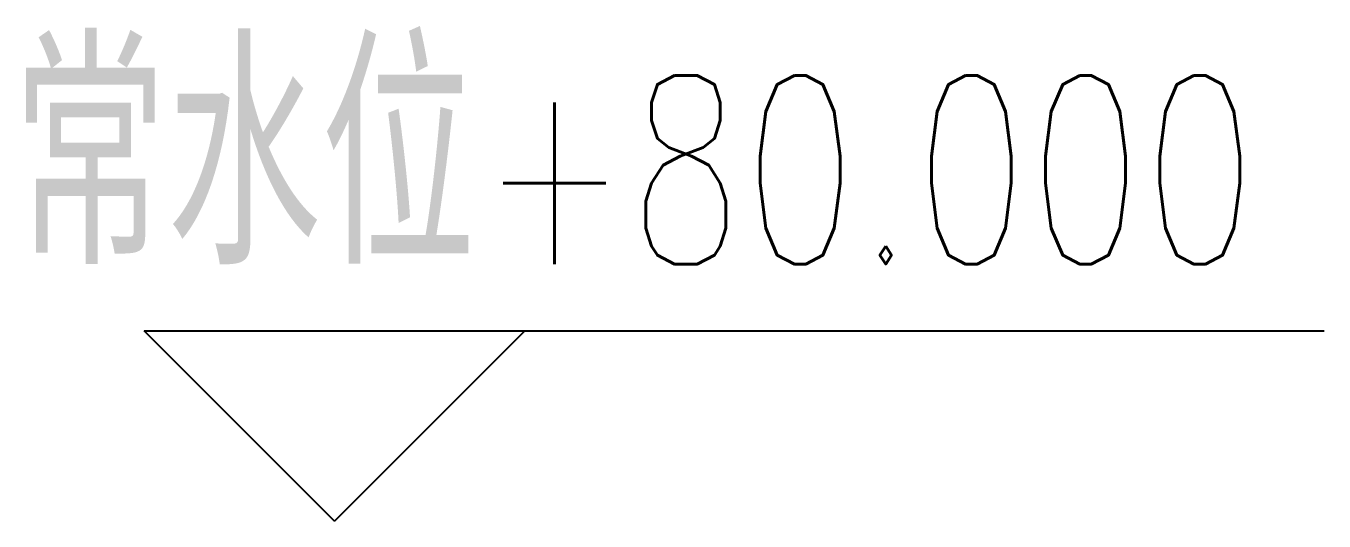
# Model space of a CAD drawing. Extents: x 833816 to 4746262, y -3629782 to -1973088.
# Drawn here: x 1123544 to 1133775, y -2217967 to -2214064 of the extents above; entities that cross this region are included whole.
import ezdxf

# ---------------------------------------------------------------- set-up
doc = ezdxf.new("R2010")
doc.units = 0
doc.header["$LTSCALE"] = 1000
doc.header["$MEASUREMENT"] = 0
doc.layers.add('DIM_ELEV', color=3, linetype='Continuous')
doc.layers.add('PUB_TEXT', color=7, linetype='Continuous')
doc.styles.add('_TCH_DIM', font='SIMPLEX', dxfattribs={"bigfont": 'GBCBIG'})

msp = doc.modelspace()

# ---------------------------------------------------------------- linework, layer by layer
at = {"layer": 'DIM_ELEV'}
for p, q in [((1125975.3, -2217966.7), (1124475.3, -2216466.7)), ((1124475.3, -2216466.7), (1133775.3, -2216466.7)), ((1125975.3, -2217966.7), (1127475.3, -2216466.7))]:
    msp.add_line(p, q, dxfattribs=at)

# ---------------------------------------------------------------- texts
at = {"layer": 'PUB_TEXT', "color": 7, "style": '_TCH_DIM'}
msp.add_text('常水位', height=1687.94, dxfattribs=at).set_placement((1123439.1, -2215941.7))
at = {"layer": 'PUB_TEXT', "color": 7, "style": '_TCH_DIM', "width": 0.705882}
msp.add_text('+80.000', height=1487.5, dxfattribs=at).set_placement((1127125.3, -2215941.7))

doc.saveas('drawing.dxf')
